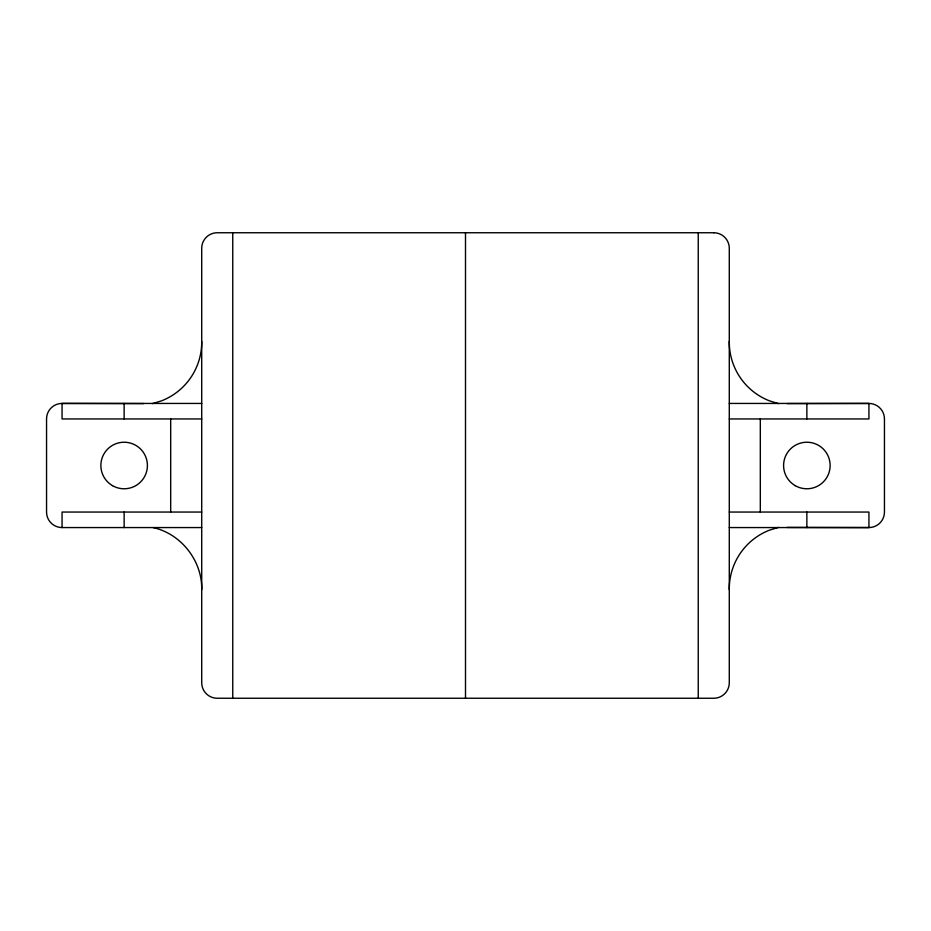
<?xml version="1.0" encoding="UTF-8"?>
<svg xmlns="http://www.w3.org/2000/svg" width="931" height="931" viewBox="0 0 931 931"><rect width="100%" height="100%" fill="white"/><g stroke="black" fill="none" stroke-linecap="round" stroke-linejoin="round"><path stroke-width="1.4" d="M152.498 403.6L161.61 400.819A63.04 63.04 0 0 0 201.713 341.363M778.502 527.4L769.39 530.181A63.04 63.04 0 0 0 729.287 589.637M787.114 403.589L868.937 403.449A15.501 15.501 0 0 1 884.45 418.95L884.45 512.05A15.513 15.513 0 0 1 868.914 527.563L729.287 527.563M201.713 403.437L62.063 403.437A15.501 15.501 0 0 0 46.55 418.95L46.55 512.05A15.513 15.513 0 0 0 62.063 527.563L201.713 527.563M729.287 403.437L868.937 403.437L868.937 418.95L729.287 418.95M201.713 418.95L62.063 418.95L62.063 403.437L143.886 403.589M201.713 512.05L62.063 512.05L62.063 527.563M729.287 512.05L868.937 512.05L868.937 527.563L787.114 527.412M778.502 403.6L769.39 400.819A63.04 63.04 0 0 1 729.287 341.363M153.056 527.563C181.161 533.731 202.353 560.904 201.713 589.637M806.863 403.437L806.863 418.95M806.863 512.05L806.863 527.563M760.313 418.95L760.313 512.05M698.25 232.75L698.25 698.25M465.5 232.75L465.5 698.25M232.75 232.75L232.75 698.25M170.687 418.95L170.687 512.05M124.137 403.437L124.137 418.95M124.137 512.05L124.137 527.563M713.763 232.75L217.237 232.75A15.513 15.513 0 0 0 201.713 248.263L201.713 682.737A15.513 15.513 0 0 0 217.237 698.25L713.763 698.25A15.513 15.513 0 0 0 729.287 682.737L729.287 248.263A15.513 15.513 0 0 0 713.763 232.75M795.225 485.656A23.275 23.275 0 0 0 830.138 465.5A23.275 23.275 0 0 0 795.225 445.344A23.275 23.275 0 0 0 795.225 485.656M112.5 485.656A23.275 23.275 0 0 0 147.412 465.5A23.275 23.275 0 0 0 112.5 445.344A23.275 23.275 0 0 0 112.5 485.656"/></g></svg>
